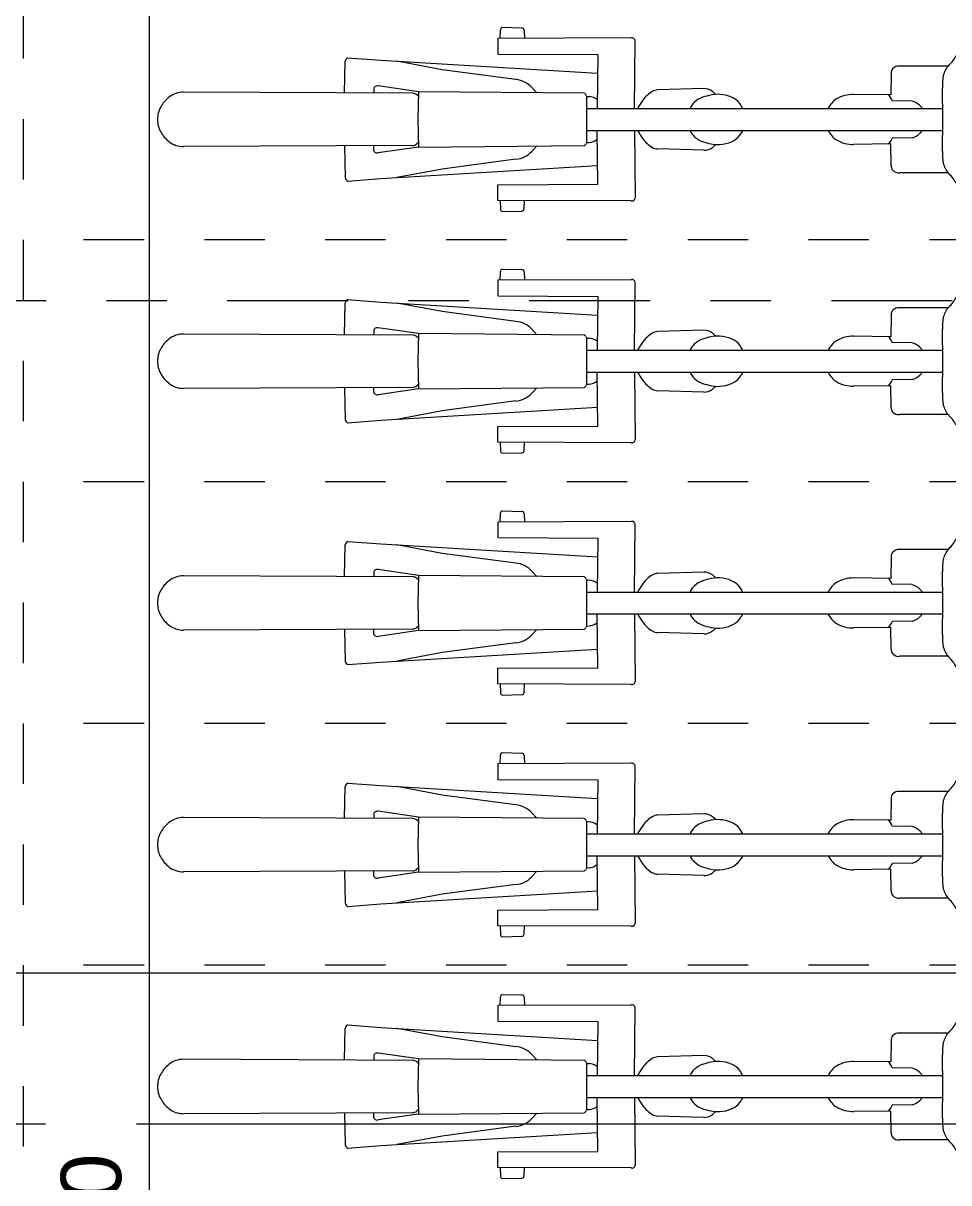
# Model space of a CAD drawing. Header units: metres. Extents: x -86 to 44, y -23 to 39.
# Drawn here: x 23.382 to 24.914, y -6.083 to -4.165 of the extents above; entities that cross this region are included whole.
import ezdxf

# ---------------------------------------------------------------- set-up
doc = ezdxf.new("R2010")
doc.units = ezdxf.units.M
doc.linetypes.add('_Rasterlinie_', pattern=[0.375, 0.2, -0.05, 0.075, -0.05])
doc.linetypes.add('_Verdeckte Linien_', pattern=[0.15, 0.1, -0.05])
for name, color, linetype, lineweight in [('A-____-____-DIMS', 7, 'Continuous', 5), ('A-____-____-DIMS-50', 7, 'Continuous', 5), ('A-DETL-GENF-HDLN', 7, '_Verdeckte Linien_', 9), ('A-DETL-GENF-OTLN', 7, 'Continuous', 9), ('C-PRKG-____-OTLN', 7, 'Continuous', 9), ('S-GRID-____-OTLN', 7, 'Continuous', 5)]:
    doc.layers.add(name, color=color, linetype=linetype, lineweight=lineweight)
doc.styles.add('Arial_1', font='arial.ttf', dxfattribs={"height": 0.1})
doc.dimstyles.new('SUB_Rohbau_fein_2', dxfattribs={"dimscale": 0.3048, "dimtxt": 0.102026, "dimasz": 0.246063, "dimexe": 0.164042, "dimexo": 0.0625, "dimgap": 0.123031, "dimtad": 1, "dimrnd": 0.005, "dimzin": 0, "dimdsep": 46, "dimtxsty": 'Arial_1', "dimblk1": 'OBLIQUE', "dimblk2": 'OBLIQUE', "dimsah": 1, "dimcen": 0.09, "dimazin": 0, "dimtfac": 1, "dimtdec": 4, "dimtix": 1, "dimtmove": 2, "dimatfit": 3, "dimfxl": 0.164042, "dimfxlon": 1, "dimtvp": 1, "dimtfill": 1, "dimtolj": 1, "dimtzin": 0, "dimarcsym": 2})
doc.dimstyles.new('SUB_Rohbau_fein_7', dxfattribs={"dimscale": 0.3048, "dimtxt": 0.102026, "dimasz": 0.246063, "dimexe": 0.164042, "dimexo": 0.0625, "dimgap": 0.123031, "dimtad": 1, "dimrnd": 0.005, "dimzin": 0, "dimdsep": 46, "dimtxsty": 'Arial_1', "dimblk1": 'OBLIQUE', "dimblk2": 'OBLIQUE', "dimsah": 1, "dimcen": 0.09, "dimazin": 0, "dimtfac": 1, "dimtdec": 4, "dimtix": 1, "dimtmove": 0, "dimatfit": 3, "dimfxl": 0.164042, "dimfxlon": 1, "dimtvp": 1, "dimtfill": 1, "dimtolj": 1, "dimtzin": 0, "dimarcsym": 2})

# ---------------------------------------------------------------- blocks, each defined once
blk = doc.blocks.new('Fahrradstellplatz - Fahrradstellplatz-23804636--01_UG_OK_FFB_AF')
at = {"layer": 'A-DETL-GENF-HDLN', "color": 253, "true_color": 0x999999}
for p, q in [((2, 0), (2, -2)), ((2, 0), (2, -2)), ((2.4, 0), (2.4, -2)), ((2.4, 0), (2.4, -2)), ((2.8, 0), (2.8, -2)), ((2.8, 0), (2.8, -2)), ((3.2, 0), (3.2, -2)), ((3.2, 0), (3.2, -2)), ((1.6, -2), (2, -2)), ((2, -2), (2.4, -2)), ((2.4, -2), (2.8, -2)), ((2.8, -2), (3.2, -2)), ((3.2, -2), (3.6, -2))]:
    blk.add_line(p, q, dxfattribs=at)
at = {"layer": 'A-DETL-GENF-OTLN', "color": 253, "true_color": 0x999999}
for p, q in [((1.7124, -0.469), (1.7124, -0.5492)), ((1.8006, -0.4779), (1.7482, -0.4781)), ((1.7825, -1.0675), (1.7825, -0.478)), ((1.853, -0.4781), (1.8006, -0.4779)), ((1.8187, -1.0675), (1.8187, -0.478)), ((1.8888, -0.469), (1.8888, -0.5492)), ((2.1124, -0.469), (2.1124, -0.5492)), ((2.2006, -0.4779), (2.1482, -0.4781)), ((2.1825, -1.0675), (2.1825, -0.478)), ((2.253, -0.4781), (2.2006, -0.4779)), ((2.2187, -1.0675), (2.2187, -0.478)), ((2.2888, -0.469), (2.2888, -0.5492)), ((2.5124, -0.469), (2.5124, -0.5492)), ((2.6006, -0.4779), (2.5482, -0.4781)), ((2.5825, -1.0675), (2.5825, -0.478)), ((2.653, -0.4781), (2.6006, -0.4779)), ((2.6187, -1.0675), (2.6187, -0.478)), ((2.6888, -0.469), (2.6888, -0.5492)), ((2.9124, -0.469), (2.9124, -0.5492)), ((3.0006, -0.4779), (2.9482, -0.4781)), ((2.9825, -1.0675), (2.9825, -0.478)), ((3.053, -0.4781), (3.0006, -0.4779)), ((3.0187, -1.0675), (3.0187, -0.478)), ((3.0888, -0.469), (3.0888, -0.5492)), ((3.3124, -0.469), (3.3124, -0.5492)), ((3.4006, -0.4779), (3.3482, -0.4781)), ((3.3825, -1.0675), (3.3825, -0.478)), ((3.453, -0.4781), (3.4006, -0.4779)), ((3.4187, -1.0675), (3.4187, -0.478)), ((3.4888, -0.469), (3.4888, -0.5492)), ((1.7825, -0.5111), (1.7776, -0.516)), ((1.8187, -0.5111), (1.8236, -0.516)), ((2.1825, -0.5111), (2.1776, -0.516)), ((2.2187, -0.5111), (2.2236, -0.516)), ((2.5825, -0.5111), (2.5776, -0.516)), ((2.6187, -0.5111), (2.6236, -0.516)), ((2.9825, -0.5111), (2.9776, -0.516)), ((3.0187, -0.5111), (3.0236, -0.516)), ((3.3825, -0.5111), (3.3776, -0.516)), ((3.4187, -0.5111), (3.4236, -0.516)), ((1.7703, -0.5287), (1.7697, -0.5614)), ((1.8309, -0.5287), (1.8315, -0.5614)), ((2.1703, -0.5287), (2.1697, -0.5614)), ((2.2309, -0.5287), (2.2315, -0.5614)), ((2.5703, -0.5287), (2.5697, -0.5614)), ((2.6309, -0.5287), (2.6315, -0.5614)), ((2.9703, -0.5287), (2.9697, -0.5614)), ((3.0309, -0.5287), (3.0315, -0.5614)), ((3.3703, -0.5287), (3.3697, -0.5614)), ((3.4309, -0.5287), (3.4315, -0.5614)), ((1.7242, -0.5633), (1.76, -0.564)), ((1.76, -0.564), (1.7592, -0.6253)), ((1.7599, -0.5677), (1.7626, -0.5655)), ((1.8413, -0.5677), (1.8386, -0.5655)), ((1.877, -0.5633), (1.8412, -0.564)), ((1.8412, -0.564), (1.842, -0.6253)), ((2.1242, -0.5633), (2.16, -0.564)), ((2.16, -0.564), (2.1592, -0.6253)), ((2.1599, -0.5677), (2.1626, -0.5655)), ((2.2413, -0.5677), (2.2386, -0.5655)), ((2.277, -0.5633), (2.2412, -0.564)), ((2.2412, -0.564), (2.242, -0.6253)), ((2.5242, -0.5633), (2.56, -0.564)), ((2.56, -0.564), (2.5592, -0.6253)), ((2.5599, -0.5677), (2.5626, -0.5655)), ((2.6413, -0.5677), (2.6386, -0.5655)), ((2.677, -0.5633), (2.6412, -0.564)), ((2.6412, -0.564), (2.642, -0.6253)), ((2.9242, -0.5633), (2.96, -0.564)), ((2.96, -0.564), (2.9592, -0.6253)), ((2.9599, -0.5677), (2.9626, -0.5655)), ((3.0413, -0.5677), (3.0386, -0.5655)), ((3.077, -0.5633), (3.0412, -0.564)), ((3.0412, -0.564), (3.042, -0.6253)), ((3.3242, -0.5633), (3.36, -0.564)), ((3.36, -0.564), (3.3592, -0.6253)), ((3.3599, -0.5677), (3.3626, -0.5655)), ((3.4413, -0.5677), (3.4386, -0.5655)), ((3.477, -0.5633), (3.4412, -0.564)), ((3.4412, -0.564), (3.442, -0.6253)), ((1.7825, -0.809), (1.7779, -0.8114)), ((1.8187, -0.809), (1.8233, -0.8114)), ((2.1825, -0.809), (2.1779, -0.8114)), ((2.2187, -0.809), (2.2233, -0.8114)), ((2.5825, -0.809), (2.5779, -0.8114)), ((2.6187, -0.809), (2.6233, -0.8114)), ((2.9825, -0.809), (2.9779, -0.8114)), ((3.0187, -0.809), (3.0233, -0.8114)), ((3.3825, -0.809), (3.3779, -0.8114)), ((3.4187, -0.809), (3.4233, -0.8114)), ((1.7591, -0.8532), (1.7542, -0.8592)), ((1.8421, -0.8532), (1.847, -0.8592)), ((2.1591, -0.8532), (2.1542, -0.8592)), ((2.2421, -0.8532), (2.247, -0.8592)), ((2.5591, -0.8532), (2.5542, -0.8592)), ((2.6421, -0.8532), (2.647, -0.8592)), ((2.9591, -0.8532), (2.9542, -0.8592)), ((3.0421, -0.8532), (3.047, -0.8592)), ((3.3591, -0.8532), (3.3542, -0.8592)), ((3.4421, -0.8532), (3.447, -0.8592)), ((1.7495, -0.8735), (1.7517, -0.95)), ((1.8517, -0.8735), (1.8495, -0.95)), ((2.1495, -0.8735), (2.1517, -0.95)), ((2.2517, -0.8735), (2.2495, -0.95)), ((2.5495, -0.8735), (2.5517, -0.95)), ((2.6517, -0.8735), (2.6495, -0.95)), ((2.9495, -0.8735), (2.9517, -0.95)), ((3.0517, -0.8735), (3.0495, -0.95)), ((3.3495, -0.8735), (3.3517, -0.95)), ((3.4517, -0.8735), (3.4495, -0.95)), ((1.6658, -0.9937), (1.6667, -1.2142)), ((1.7825, -0.9883), (1.6707, -0.9872)), ((1.8187, -0.9883), (1.9305, -0.9872)), ((1.9354, -0.9937), (1.9345, -1.2142)), ((2.0658, -0.9937), (2.0667, -1.2142)), ((2.1825, -0.9883), (2.0707, -0.9872)), ((2.2187, -0.9883), (2.3305, -0.9872)), ((2.3354, -0.9937), (2.3345, -1.2142)), ((2.4658, -0.9937), (2.4667, -1.2142)), ((2.5825, -0.9883), (2.4707, -0.9872)), ((2.6187, -0.9883), (2.7305, -0.9872)), ((2.7354, -0.9937), (2.7345, -1.2142)), ((2.8658, -0.9937), (2.8667, -1.2142)), ((2.9825, -0.9883), (2.8707, -0.9872)), ((3.0187, -0.9883), (3.1305, -0.9872)), ((3.1354, -0.9937), (3.1345, -1.2142)), ((3.2658, -0.9937), (3.2667, -1.2142)), ((3.3825, -0.9883), (3.2707, -0.9872)), ((3.4187, -0.9883), (3.5305, -0.9872)), ((3.5354, -0.9937), (3.5345, -1.2142)), ((1.6925, -1.2142), (1.6933, -1.049)), ((1.6933, -1.049), (1.7825, -1.0497)), ((1.7028, -1.408), (1.7243, -1.0493)), ((1.9079, -1.049), (1.8187, -1.0497)), ((1.8984, -1.408), (1.8769, -1.0493)), ((1.9087, -1.2142), (1.9079, -1.049)), ((2.0925, -1.2142), (2.0933, -1.049)), ((2.0933, -1.049), (2.1825, -1.0497)), ((2.1028, -1.408), (2.1243, -1.0493)), ((2.3079, -1.049), (2.2187, -1.0497)), ((2.2984, -1.408), (2.2769, -1.0493)), ((2.3087, -1.2142), (2.3079, -1.049)), ((2.4925, -1.2142), (2.4933, -1.049)), ((2.4933, -1.049), (2.5825, -1.0497)), ((2.5028, -1.408), (2.5243, -1.0493)), ((2.7079, -1.049), (2.6187, -1.0497)), ((2.6984, -1.408), (2.6769, -1.0493)), ((2.7087, -1.2142), (2.7079, -1.049)), ((2.8925, -1.2142), (2.8933, -1.049)), ((2.8933, -1.049), (2.9825, -1.0497)), ((2.9028, -1.408), (2.9243, -1.0493)), ((3.1079, -1.049), (3.0187, -1.0497)), ((3.0984, -1.408), (3.0769, -1.0493)), ((3.1087, -1.2142), (3.1079, -1.049)), ((3.2925, -1.2142), (3.2933, -1.049)), ((3.2933, -1.049), (3.3825, -1.0497)), ((3.3028, -1.408), (3.3243, -1.0493)), ((3.5079, -1.049), (3.4187, -1.0497)), ((3.4984, -1.408), (3.4769, -1.0493)), ((3.5087, -1.2142), (3.5079, -1.049)), ((1.7573, -1.0716), (1.755, -1.3458)), ((1.7604, -1.0681), (1.7621, -1.0675)), ((1.7621, -1.0675), (1.8006, -1.0674)), ((1.7624, -1.0675), (1.7627, -1.0634)), ((1.8006, -1.0674), (1.8391, -1.0675)), ((1.8387, -1.0675), (1.8385, -1.0634)), ((1.8391, -1.0675), (1.8408, -1.0681)), ((1.8462, -1.3458), (1.8439, -1.0716)), ((2.1573, -1.0716), (2.155, -1.3458)), ((2.1604, -1.0681), (2.1621, -1.0675)), ((2.1621, -1.0675), (2.2006, -1.0674)), ((2.1624, -1.0675), (2.1627, -1.0634)), ((2.2006, -1.0674), (2.2391, -1.0675)), ((2.2387, -1.0675), (2.2385, -1.0634)), ((2.2391, -1.0675), (2.2408, -1.0681)), ((2.2462, -1.3458), (2.2439, -1.0716)), ((2.5573, -1.0716), (2.555, -1.3458)), ((2.5604, -1.0681), (2.5621, -1.0675)), ((2.5621, -1.0675), (2.6006, -1.0674)), ((2.5624, -1.0675), (2.5627, -1.0634)), ((2.6006, -1.0674), (2.6391, -1.0675)), ((2.6387, -1.0675), (2.6385, -1.0634)), ((2.6391, -1.0675), (2.6408, -1.0681)), ((2.6462, -1.3458), (2.6439, -1.0716)), ((2.9573, -1.0716), (2.955, -1.3458)), ((2.9604, -1.0681), (2.9621, -1.0675)), ((2.9621, -1.0675), (3.0006, -1.0674)), ((2.9624, -1.0675), (2.9627, -1.0634)), ((3.0006, -1.0674), (3.0391, -1.0675)), ((3.0387, -1.0675), (3.0385, -1.0634)), ((3.0391, -1.0675), (3.0408, -1.0681)), ((3.0462, -1.3458), (3.0439, -1.0716)), ((3.3573, -1.0716), (3.355, -1.3458)), ((3.3604, -1.0681), (3.3621, -1.0675)), ((3.3621, -1.0675), (3.4006, -1.0674)), ((3.3624, -1.0675), (3.3627, -1.0634)), ((3.4006, -1.0674), (3.4391, -1.0675)), ((3.4387, -1.0675), (3.4385, -1.0634)), ((3.4391, -1.0675), (3.4408, -1.0681)), ((3.4462, -1.3458), (3.4439, -1.0716)), ((1.7567, -1.1498), (1.7478, -1.1579)), ((1.8445, -1.1498), (1.8534, -1.1579)), ((2.1567, -1.1498), (2.1478, -1.1579)), ((2.2445, -1.1498), (2.2534, -1.1579)), ((2.5567, -1.1498), (2.5478, -1.1579)), ((2.6445, -1.1498), (2.6534, -1.1579)), ((2.9567, -1.1498), (2.9478, -1.1579)), ((3.0445, -1.1498), (3.0534, -1.1579)), ((3.3567, -1.1498), (3.3478, -1.1579)), ((3.4445, -1.1498), (3.4534, -1.1579)), ((1.6529, -1.1705), (1.6665, -1.1702)), ((1.9483, -1.1705), (1.9347, -1.1702)), ((2.0529, -1.1705), (2.0665, -1.1702)), ((2.3483, -1.1705), (2.3347, -1.1702)), ((2.4529, -1.1705), (2.4665, -1.1702)), ((2.7483, -1.1705), (2.7347, -1.1702)), ((2.8529, -1.1705), (2.8665, -1.1702)), ((3.1483, -1.1705), (3.1347, -1.1702)), ((3.2529, -1.1705), (3.2665, -1.1702)), ((3.5483, -1.1705), (3.5347, -1.1702)), ((1.6482, -1.2074), (1.6491, -1.1747)), ((1.7347, -1.1845), (1.7186, -1.3065)), ((1.8664, -1.1845), (1.8826, -1.3065)), ((1.953, -1.2074), (1.9521, -1.1747)), ((2.0482, -1.2074), (2.0491, -1.1747)), ((2.1347, -1.1845), (2.1186, -1.3065)), ((2.2664, -1.1845), (2.2826, -1.3065)), ((2.353, -1.2074), (2.3521, -1.1747)), ((2.4482, -1.2074), (2.4491, -1.1747)), ((2.5347, -1.1845), (2.5186, -1.3065)), ((2.6664, -1.1845), (2.6826, -1.3065)), ((2.753, -1.2074), (2.7521, -1.1747)), ((2.8482, -1.2074), (2.8491, -1.1747)), ((2.9347, -1.1845), (2.9186, -1.3065)), ((3.0664, -1.1845), (3.0826, -1.3065)), ((3.153, -1.2074), (3.1521, -1.1747)), ((3.2482, -1.2074), (3.2491, -1.1747)), ((3.3347, -1.1845), (3.3186, -1.3065)), ((3.4664, -1.1845), (3.4826, -1.3065)), ((3.553, -1.2074), (3.5521, -1.1747)), ((1.6666, -1.2102), (1.6523, -1.21)), ((1.6667, -1.2142), (1.6925, -1.2142)), ((1.9345, -1.2142), (1.9087, -1.2142)), ((1.9345, -1.2102), (1.9489, -1.21)), ((2.0666, -1.2102), (2.0523, -1.21)), ((2.0667, -1.2142), (2.0925, -1.2142)), ((2.3345, -1.2142), (2.3087, -1.2142)), ((2.3345, -1.2102), (2.3489, -1.21)), ((2.4666, -1.2102), (2.4523, -1.21)), ((2.4667, -1.2142), (2.4925, -1.2142)), ((2.7345, -1.2142), (2.7087, -1.2142)), ((2.7345, -1.2102), (2.7489, -1.21)), ((2.8666, -1.2102), (2.8523, -1.21)), ((2.8667, -1.2142), (2.8925, -1.2142)), ((3.1345, -1.2142), (3.1087, -1.2142)), ((3.1345, -1.2102), (3.1489, -1.21)), ((3.2666, -1.2102), (3.2523, -1.21)), ((3.2667, -1.2142), (3.2925, -1.2142)), ((3.5345, -1.2142), (3.5087, -1.2142)), ((3.5345, -1.2102), (3.5489, -1.21)), ((1.7186, -1.3065), (1.7044, -1.3816)), ((1.8826, -1.3065), (1.8968, -1.3816)), ((2.1186, -1.3065), (2.1044, -1.3816)), ((2.2826, -1.3065), (2.2968, -1.3816)), ((2.5186, -1.3065), (2.5044, -1.3816)), ((2.6826, -1.3065), (2.6968, -1.3816)), ((2.9186, -1.3065), (2.9044, -1.3816)), ((3.0826, -1.3065), (3.0968, -1.3816)), ((3.3186, -1.3065), (3.3044, -1.3816)), ((3.4826, -1.3065), (3.4968, -1.3816)), ((1.755, -1.3458), (1.7452, -1.4123)), ((1.755, -1.3458), (1.8006, -1.3465)), ((1.7573, -1.3551), (1.7556, -1.7345)), ((1.7623, -1.3459), (1.76, -1.3486)), ((1.8006, -1.3465), (1.8462, -1.3458)), ((1.8389, -1.3459), (1.8411, -1.3486)), ((1.8439, -1.3551), (1.8456, -1.7345)), ((1.8462, -1.3458), (1.856, -1.4123)), ((2.155, -1.3458), (2.1452, -1.4123)), ((2.155, -1.3458), (2.2006, -1.3465)), ((2.1573, -1.3551), (2.1556, -1.7345)), ((2.1623, -1.3459), (2.16, -1.3486)), ((2.2006, -1.3465), (2.2462, -1.3458)), ((2.2389, -1.3459), (2.2411, -1.3486)), ((2.2439, -1.3551), (2.2456, -1.7345)), ((2.2462, -1.3458), (2.256, -1.4123)), ((2.555, -1.3458), (2.5452, -1.4123)), ((2.555, -1.3458), (2.6006, -1.3465)), ((2.5573, -1.3551), (2.5556, -1.7345)), ((2.5623, -1.3459), (2.56, -1.3486)), ((2.6006, -1.3465), (2.6462, -1.3458)), ((2.6389, -1.3459), (2.6411, -1.3486)), ((2.6439, -1.3551), (2.6456, -1.7345)), ((2.6462, -1.3458), (2.656, -1.4123)), ((2.955, -1.3458), (2.9452, -1.4123)), ((2.955, -1.3458), (3.0006, -1.3465)), ((2.9573, -1.3551), (2.9556, -1.7345)), ((2.9623, -1.3459), (2.96, -1.3486)), ((3.0006, -1.3465), (3.0462, -1.3458)), ((3.0389, -1.3459), (3.0411, -1.3486)), ((3.0439, -1.3551), (3.0456, -1.7345)), ((3.0462, -1.3458), (3.056, -1.4123)), ((3.355, -1.3458), (3.3452, -1.4123)), ((3.355, -1.3458), (3.4006, -1.3465)), ((3.3573, -1.3551), (3.3556, -1.7345)), ((3.3623, -1.3459), (3.36, -1.3486)), ((3.4006, -1.3465), (3.4462, -1.3458)), ((3.4389, -1.3459), (3.4411, -1.3486)), ((3.4439, -1.3551), (3.4456, -1.7345)), ((3.4462, -1.3458), (3.456, -1.4123)), ((1.6987, -1.4626), (1.7028, -1.408)), ((1.7486, -1.4194), (1.757, -1.4194)), ((1.8526, -1.4194), (1.8442, -1.4194)), ((1.9025, -1.4626), (1.8984, -1.408)), ((2.0987, -1.4626), (2.1028, -1.408)), ((2.1486, -1.4194), (2.157, -1.4194)), ((2.2526, -1.4194), (2.2442, -1.4194)), ((2.3025, -1.4626), (2.2984, -1.408)), ((2.4987, -1.4626), (2.5028, -1.408)), ((2.5486, -1.4194), (2.557, -1.4194)), ((2.6526, -1.4194), (2.6442, -1.4194)), ((2.7025, -1.4626), (2.6984, -1.408)), ((2.8987, -1.4626), (2.9028, -1.408)), ((2.9486, -1.4194), (2.957, -1.4194)), ((3.0526, -1.4194), (3.0442, -1.4194)), ((3.1025, -1.4626), (3.0984, -1.408)), ((3.2987, -1.4626), (3.3028, -1.408)), ((3.3486, -1.4194), (3.357, -1.4194)), ((3.4526, -1.4194), (3.4442, -1.4194)), ((3.5025, -1.4626), (3.4984, -1.408)), ((1.7568, -1.4679), (1.7043, -1.4669)), ((1.8444, -1.4679), (1.8969, -1.4669)), ((2.1568, -1.4679), (2.1043, -1.4669)), ((2.2444, -1.4679), (2.2969, -1.4669)), ((2.5568, -1.4679), (2.5043, -1.4669)), ((2.6444, -1.4679), (2.6969, -1.4669)), ((2.9568, -1.4679), (2.9043, -1.4669)), ((3.0444, -1.4679), (3.0969, -1.4669)), ((3.3568, -1.4679), (3.3043, -1.4669)), ((3.4444, -1.4679), (3.4969, -1.4669))]:
    blk.add_line(p, q, dxfattribs=at)
for centre, radius, start, end in [((1.6519, -0.5273), 0.0839, 45.1941, 59.8665), ((1.9493, -0.5273), 0.0839, 120.1335, 134.8059), ((2.0519, -0.5273), 0.0839, 45.1941, 59.8665), ((2.3493, -0.5273), 0.0839, 120.1335, 134.8059), ((2.4519, -0.5273), 0.0839, 45.1941, 59.8665), ((2.7493, -0.5273), 0.0839, 120.1335, 134.8059), ((2.8519, -0.5273), 0.0839, 45.1941, 59.8665), ((3.1493, -0.5273), 0.0839, 120.1335, 134.8059), ((3.2519, -0.5273), 0.0839, 45.1941, 59.8665), ((3.5493, -0.5273), 0.0839, 120.1335, 134.8059), ((1.7355, -0.4431), 0.0347, 225.1941, 257.0778), ((1.7414, -0.4178), 0.0607, 257.0778, 276.4792), ((1.8598, -0.4178), 0.0607, 263.5208, 282.9222), ((1.8656, -0.4431), 0.0347, 282.9222, 314.8059), ((2.1355, -0.4431), 0.0347, 225.1941, 257.0778), ((2.1414, -0.4178), 0.0607, 257.0778, 276.4792), ((2.2598, -0.4178), 0.0607, 263.5208, 282.9222), ((2.2656, -0.4431), 0.0347, 282.9222, 314.8059), ((2.5355, -0.4431), 0.0347, 225.1941, 257.0778), ((2.5414, -0.4178), 0.0607, 257.0778, 276.4792), ((2.6598, -0.4178), 0.0607, 263.5208, 282.9222), ((2.6656, -0.4431), 0.0347, 282.9222, 314.8059), ((2.9355, -0.4431), 0.0347, 225.1941, 257.0778), ((2.9414, -0.4178), 0.0607, 257.0778, 276.4792), ((3.0598, -0.4178), 0.0607, 263.5208, 282.9222), ((3.0656, -0.4431), 0.0347, 282.9222, 314.8059), ((3.3355, -0.4431), 0.0347, 225.1941, 257.0778), ((3.3414, -0.4178), 0.0607, 257.0778, 276.4792), ((3.4598, -0.4178), 0.0607, 263.5208, 282.9222), ((3.4656, -0.4431), 0.0347, 282.9222, 314.8059), ((1.7968, -0.5354), 0.0273, 134.6459, 165.8184), ((1.8044, -0.5354), 0.0273, 14.1816, 45.3541), ((2.1968, -0.5354), 0.0273, 134.6459, 165.8184), ((2.2044, -0.5354), 0.0273, 14.1816, 45.3541), ((2.5968, -0.5354), 0.0273, 134.6459, 165.8184), ((2.6044, -0.5354), 0.0273, 14.1816, 45.3541), ((2.9968, -0.5354), 0.0273, 134.6459, 165.8184), ((3.0044, -0.5354), 0.0273, 14.1816, 45.3541), ((3.3968, -0.5354), 0.0273, 134.6459, 165.8184), ((3.4044, -0.5354), 0.0273, 14.1816, 45.3541), ((1.7247, -0.551), 0.0125, 171.6962, 231.7808), ((1.8765, -0.551), 0.0125, 308.2192, 8.3038), ((2.1247, -0.551), 0.0125, 171.6962, 231.7808), ((2.2765, -0.551), 0.0125, 308.2192, 8.3038), ((2.5247, -0.551), 0.0125, 171.6962, 231.7808), ((2.6765, -0.551), 0.0125, 308.2192, 8.3038), ((2.9247, -0.551), 0.0125, 171.6962, 231.7808), ((3.0765, -0.551), 0.0125, 308.2192, 8.3038), ((3.3247, -0.551), 0.0125, 171.6962, 231.7808), ((3.4765, -0.551), 0.0125, 308.2192, 8.3038), ((1.7241, -0.5518), 0.0115, 231.7808, 270.2009), ((1.777, -0.5825), 0.0223, 108.948, 130.1425), ((1.8242, -0.5825), 0.0223, 49.8575, 71.052), ((1.8771, -0.5518), 0.0115, 269.7991, 308.2192), ((2.1241, -0.5518), 0.0115, 231.7808, 270.2009), ((2.177, -0.5825), 0.0223, 108.948, 130.1425), ((2.2242, -0.5825), 0.0223, 49.8575, 71.052), ((2.2771, -0.5518), 0.0115, 269.7991, 308.2192), ((2.5241, -0.5518), 0.0115, 231.7808, 270.2009), ((2.577, -0.5825), 0.0223, 108.948, 130.1425), ((2.6242, -0.5825), 0.0223, 49.8575, 71.052), ((2.6771, -0.5518), 0.0115, 269.7991, 308.2192), ((2.9241, -0.5518), 0.0115, 231.7808, 270.2009), ((2.977, -0.5825), 0.0223, 108.948, 130.1425), ((3.0242, -0.5825), 0.0223, 49.8575, 71.052), ((3.0771, -0.5518), 0.0115, 269.7991, 308.2192), ((3.3241, -0.5518), 0.0115, 231.7808, 270.2009), ((3.377, -0.5825), 0.0223, 108.948, 130.1425), ((3.4242, -0.5825), 0.0223, 49.8575, 71.052), ((3.4771, -0.5518), 0.0115, 269.7991, 308.2192), ((1.8138, -0.626), 0.0546, 179.3091, 210.5226), ((1.7874, -0.626), 0.0546, 329.4774, 0.6909), ((2.2138, -0.626), 0.0546, 179.3091, 210.5226), ((2.1874, -0.626), 0.0546, 329.4774, 0.6909), ((2.6138, -0.626), 0.0546, 179.3091, 210.5226), ((2.5874, -0.626), 0.0546, 329.4774, 0.6909), ((3.0138, -0.626), 0.0546, 179.3091, 210.5226), ((2.9874, -0.626), 0.0546, 329.4774, 0.6909), ((3.4138, -0.626), 0.0546, 179.3091, 210.5226), ((3.3874, -0.626), 0.0546, 329.4774, 0.6909), ((1.7952, -0.6369), 0.033, 210.5226, 246.9607), ((1.806, -0.6369), 0.033, 293.0393, 329.4774), ((2.1952, -0.6369), 0.033, 210.5226, 246.9607), ((2.206, -0.6369), 0.033, 293.0393, 329.4774), ((2.5952, -0.6369), 0.033, 210.5226, 246.9607), ((2.606, -0.6369), 0.033, 293.0393, 329.4774), ((2.9952, -0.6369), 0.033, 210.5226, 246.9607), ((3.006, -0.6369), 0.033, 293.0393, 329.4774), ((3.3952, -0.6369), 0.033, 210.5226, 246.9607), ((3.406, -0.6369), 0.033, 293.0393, 329.4774), ((1.8151, -0.8501), 0.0561, 151.2706, 191.4914), ((1.7914, -0.8372), 0.0291, 117.6438, 151.2706), ((1.8097, -0.8372), 0.0291, 28.7294, 62.3562), ((1.7861, -0.8501), 0.0561, 348.5086, 28.7294), ((2.2151, -0.8501), 0.0561, 151.2706, 191.4914), ((2.1914, -0.8372), 0.0291, 117.6438, 151.2706), ((2.2097, -0.8372), 0.0291, 28.7294, 62.3562), ((2.1861, -0.8501), 0.0561, 348.5086, 28.7294), ((2.6151, -0.8501), 0.0561, 151.2706, 191.4914), ((2.5914, -0.8372), 0.0291, 117.6438, 151.2706), ((2.6097, -0.8372), 0.0291, 28.7294, 62.3562), ((2.5861, -0.8501), 0.0561, 348.5086, 28.7294), ((3.0151, -0.8501), 0.0561, 151.2706, 191.4914), ((2.9914, -0.8372), 0.0291, 117.6438, 151.2706), ((3.0097, -0.8372), 0.0291, 28.7294, 62.3562), ((2.9861, -0.8501), 0.0561, 348.5086, 28.7294), ((3.4151, -0.8501), 0.0561, 151.2706, 191.4914), ((3.3914, -0.8372), 0.0291, 117.6438, 151.2706), ((3.4097, -0.8372), 0.0291, 28.7294, 62.3562), ((3.3861, -0.8501), 0.0561, 348.5086, 28.7294), ((1.7712, -0.8728), 0.0217, 141.3143, 181.7839), ((1.871, -0.8388), 0.1131, 191.4914, 198.8121), ((1.7302, -0.8388), 0.1131, 341.1879, 348.5086), ((1.83, -0.8728), 0.0217, 358.2161, 38.6857), ((2.1712, -0.8728), 0.0217, 141.3143, 181.7839), ((2.271, -0.8388), 0.1131, 191.4914, 198.8121), ((2.1302, -0.8388), 0.1131, 341.1879, 348.5086), ((2.23, -0.8728), 0.0217, 358.2161, 38.6857), ((2.5712, -0.8728), 0.0217, 141.3143, 181.7839), ((2.671, -0.8388), 0.1131, 191.4914, 198.8121), ((2.5302, -0.8388), 0.1131, 341.1879, 348.5086), ((2.63, -0.8728), 0.0217, 358.2161, 38.6857), ((2.9712, -0.8728), 0.0217, 141.3143, 181.7839), ((3.071, -0.8388), 0.1131, 191.4914, 198.8121), ((2.9302, -0.8388), 0.1131, 341.1879, 348.5086), ((3.03, -0.8728), 0.0217, 358.2161, 38.6857), ((3.3712, -0.8728), 0.0217, 141.3143, 181.7839), ((3.471, -0.8388), 0.1131, 191.4914, 198.8121), ((3.3302, -0.8388), 0.1131, 341.1879, 348.5086), ((3.43, -0.8728), 0.0217, 358.2161, 38.6857), ((1.7986, -0.8634), 0.0367, 198.8121, 223.6761), ((1.8026, -0.8634), 0.0367, 316.3239, 341.1879), ((2.1986, -0.8634), 0.0367, 198.8121, 223.6761), ((2.2026, -0.8634), 0.0367, 316.3239, 341.1879), ((2.5986, -0.8634), 0.0367, 198.8121, 223.6761), ((2.6026, -0.8634), 0.0367, 316.3239, 341.1879), ((2.9986, -0.8634), 0.0367, 198.8121, 223.6761), ((3.0026, -0.8634), 0.0367, 316.3239, 341.1879), ((3.3986, -0.8634), 0.0367, 198.8121, 223.6761), ((3.4026, -0.8634), 0.0367, 316.3239, 341.1879), ((1.7961, -0.8658), 0.0333, 223.6761, 245.8489), ((1.8051, -0.8658), 0.0333, 294.1511, 316.3239), ((2.1961, -0.8658), 0.0333, 223.6761, 245.8489), ((2.2051, -0.8658), 0.0333, 294.1511, 316.3239), ((2.5961, -0.8658), 0.0333, 223.6761, 245.8489), ((2.6051, -0.8658), 0.0333, 294.1511, 316.3239), ((2.9961, -0.8658), 0.0333, 223.6761, 245.8489), ((3.0051, -0.8658), 0.0333, 294.1511, 316.3239), ((3.3961, -0.8658), 0.0333, 223.6761, 245.8489), ((3.4051, -0.8658), 0.0333, 294.1511, 316.3239), ((1.7693, -0.9495), 0.0176, 181.6619, 212.4932), ((1.8028, -0.9281), 0.0574, 212.4932, 233.4981), ((1.7984, -0.9281), 0.0574, 306.5019, 327.5068), ((1.8319, -0.9495), 0.0176, 327.5068, 358.3381), ((2.1693, -0.9495), 0.0176, 181.6619, 212.4932), ((2.2028, -0.9281), 0.0574, 212.4932, 233.4981), ((2.1984, -0.9281), 0.0574, 306.5019, 327.5068), ((2.2319, -0.9495), 0.0176, 327.5068, 358.3381), ((2.5693, -0.9495), 0.0176, 181.6619, 212.4932), ((2.6028, -0.9281), 0.0574, 212.4932, 233.4981), ((2.5984, -0.9281), 0.0574, 306.5019, 327.5068), ((2.6319, -0.9495), 0.0176, 327.5068, 358.3381), ((2.9693, -0.9495), 0.0176, 181.6619, 212.4932), ((3.0028, -0.9281), 0.0574, 212.4932, 233.4981), ((2.9984, -0.9281), 0.0574, 306.5019, 327.5068), ((3.0319, -0.9495), 0.0176, 327.5068, 358.3381), ((3.3693, -0.9495), 0.0176, 181.6619, 212.4932), ((3.4028, -0.9281), 0.0574, 212.4932, 233.4981), ((3.3984, -0.9281), 0.0574, 306.5019, 327.5068), ((3.4319, -0.9495), 0.0176, 327.5068, 358.3381), ((1.8288, -0.893), 0.1011, 233.4981, 242.7387), ((1.7724, -0.893), 0.1011, 297.2613, 306.5019), ((2.2288, -0.893), 0.1011, 233.4981, 242.7387), ((2.1724, -0.893), 0.1011, 297.2613, 306.5019), ((2.6288, -0.893), 0.1011, 233.4981, 242.7387), ((2.5724, -0.893), 0.1011, 297.2613, 306.5019), ((3.0288, -0.893), 0.1011, 233.4981, 242.7387), ((2.9724, -0.893), 0.1011, 297.2613, 306.5019), ((3.4288, -0.893), 0.1011, 233.4981, 242.7387), ((3.3724, -0.893), 0.1011, 297.2613, 306.5019), ((1.6706, -0.9923), 0.00508, 89.4468, 195.7821), ((1.9305, -0.9923), 0.00508, 344.2179, 90.5532), ((2.0706, -0.9923), 0.00508, 89.4468, 195.7821), ((2.3305, -0.9923), 0.00508, 344.2179, 90.5532), ((2.4706, -0.9923), 0.00508, 89.4468, 195.7821), ((2.7305, -0.9923), 0.00508, 344.2179, 90.5532), ((2.8706, -0.9923), 0.00508, 89.4468, 195.7821), ((3.1305, -0.9923), 0.00508, 344.2179, 90.5532), ((3.2706, -0.9923), 0.00508, 89.4468, 195.7821), ((3.5305, -0.9923), 0.00508, 344.2179, 90.5532), ((1.7854, -1.0646), 0.0228, 138.7676, 176.9501), ((1.8158, -1.0646), 0.0228, 3.0499, 41.2324), ((2.1854, -1.0646), 0.0228, 138.7676, 176.9501), ((2.2158, -1.0646), 0.0228, 3.0499, 41.2324), ((2.5854, -1.0646), 0.0228, 138.7676, 176.9501), ((2.6158, -1.0646), 0.0228, 3.0499, 41.2324), ((2.9854, -1.0646), 0.0228, 138.7676, 176.9501), ((3.0158, -1.0646), 0.0228, 3.0499, 41.2324), ((3.3854, -1.0646), 0.0228, 138.7676, 176.9501), ((3.4158, -1.0646), 0.0228, 3.0499, 41.2324), ((1.762, -1.0727), 0.00483, 109.8743, 166.7404), ((1.8392, -1.0727), 0.00483, 13.2596, 70.1257), ((2.162, -1.0727), 0.00483, 109.8743, 166.7404), ((2.2392, -1.0727), 0.00483, 13.2596, 70.1257), ((2.562, -1.0727), 0.00483, 109.8743, 166.7404), ((2.6392, -1.0727), 0.00483, 13.2596, 70.1257), ((2.962, -1.0727), 0.00483, 109.8743, 166.7404), ((3.0392, -1.0727), 0.00483, 13.2596, 70.1257), ((3.362, -1.0727), 0.00483, 109.8743, 166.7404), ((3.4392, -1.0727), 0.00483, 13.2596, 70.1257), ((1.7758, -1.1882), 0.0413, 132.7557, 174.7793), ((1.8254, -1.1882), 0.0413, 5.2207, 47.2443), ((2.1758, -1.1882), 0.0413, 132.7557, 174.7793), ((2.2254, -1.1882), 0.0413, 5.2207, 47.2443), ((2.5758, -1.1882), 0.0413, 132.7557, 174.7793), ((2.6254, -1.1882), 0.0413, 5.2207, 47.2443), ((2.9758, -1.1882), 0.0413, 132.7557, 174.7793), ((3.0254, -1.1882), 0.0413, 5.2207, 47.2443), ((3.3758, -1.1882), 0.0413, 132.7557, 174.7793), ((3.4254, -1.1882), 0.0413, 5.2207, 47.2443), ((1.6535, -1.1749), 0.00438, 98.4939, 178.3256), ((1.9477, -1.1749), 0.00438, 1.6744, 81.5061), ((2.0535, -1.1749), 0.00438, 98.4939, 178.3256), ((2.3477, -1.1749), 0.00438, 1.6744, 81.5061), ((2.4535, -1.1749), 0.00438, 98.4939, 178.3256), ((2.7477, -1.1749), 0.00438, 1.6744, 81.5061), ((2.8535, -1.1749), 0.00438, 98.4939, 178.3256), ((3.1477, -1.1749), 0.00438, 1.6744, 81.5061), ((3.2535, -1.1749), 0.00438, 98.4939, 178.3256), ((3.5477, -1.1749), 0.00438, 1.6744, 81.5061), ((1.6524, -1.2054), 0.00464, 205.5141, 269.5308), ((1.9488, -1.2054), 0.00464, 270.4692, 334.4859), ((2.0524, -1.2054), 0.00464, 205.5141, 269.5308), ((2.3488, -1.2054), 0.00464, 270.4692, 334.4859), ((2.4524, -1.2054), 0.00464, 205.5141, 269.5308), ((2.7488, -1.2054), 0.00464, 270.4692, 334.4859), ((2.8524, -1.2054), 0.00464, 205.5141, 269.5308), ((3.1488, -1.2054), 0.00464, 270.4692, 334.4859), ((3.2524, -1.2054), 0.00464, 205.5141, 269.5308), ((3.5488, -1.2054), 0.00464, 270.4692, 334.4859), ((1.7689, -1.3562), 0.0117, 139.6093, 174.8866), ((1.8323, -1.3562), 0.0117, 5.1134, 40.3907), ((2.1689, -1.3562), 0.0117, 139.6093, 174.8866), ((2.2323, -1.3562), 0.0117, 5.1134, 40.3907), ((2.5689, -1.3562), 0.0117, 139.6093, 174.8866), ((2.6323, -1.3562), 0.0117, 5.1134, 40.3907), ((2.9689, -1.3562), 0.0117, 139.6093, 174.8866), ((3.0323, -1.3562), 0.0117, 5.1134, 40.3907), ((3.3689, -1.3562), 0.0117, 139.6093, 174.8866), ((3.4323, -1.3562), 0.0117, 5.1134, 40.3907), ((1.7532, -1.4134), 0.00806, 171.6319, 220.4805), ((1.7486, -1.4174), 0.00199, 220.4805, 270.7837), ((1.8526, -1.4174), 0.00199, 269.2163, 319.5195), ((1.848, -1.4134), 0.00806, 319.5195, 8.3681), ((2.1532, -1.4134), 0.00806, 171.6319, 220.4805), ((2.1486, -1.4174), 0.00199, 220.4805, 270.7837), ((2.2526, -1.4174), 0.00199, 269.2163, 319.5195), ((2.248, -1.4134), 0.00806, 319.5195, 8.3681), ((2.5532, -1.4134), 0.00806, 171.6319, 220.4805), ((2.5486, -1.4174), 0.00199, 220.4805, 270.7837), ((2.6526, -1.4174), 0.00199, 269.2163, 319.5195), ((2.648, -1.4134), 0.00806, 319.5195, 8.3681), ((2.9532, -1.4134), 0.00806, 171.6319, 220.4805), ((2.9486, -1.4174), 0.00199, 220.4805, 270.7837), ((3.0526, -1.4174), 0.00199, 269.2163, 319.5195), ((3.048, -1.4134), 0.00806, 319.5195, 8.3681), ((3.3532, -1.4134), 0.00806, 171.6319, 220.4805), ((3.3486, -1.4174), 0.00199, 220.4805, 270.7837), ((3.4526, -1.4174), 0.00199, 269.2163, 319.5195), ((3.448, -1.4134), 0.00806, 319.5195, 8.3681), ((1.7045, -1.4608), 0.00606, 196.7999, 268.9063), ((1.8967, -1.4608), 0.00606, 271.0937, 343.2001), ((2.1045, -1.4608), 0.00606, 196.7999, 268.9063), ((2.2967, -1.4608), 0.00606, 271.0937, 343.2001), ((2.5045, -1.4608), 0.00606, 196.7999, 268.9063), ((2.6967, -1.4608), 0.00606, 271.0937, 343.2001), ((2.9045, -1.4608), 0.00606, 196.7999, 268.9063), ((3.0967, -1.4608), 0.00606, 271.0937, 343.2001), ((3.3045, -1.4608), 0.00606, 196.7999, 268.9063), ((3.4967, -1.4608), 0.00606, 271.0937, 343.2001), ((1.7944, -1.7346), 0.0388, 179.7429, 218.4031), ((1.8068, -1.7346), 0.0388, 321.5969, 0.2571), ((2.1944, -1.7346), 0.0388, 179.7429, 218.4031), ((2.2068, -1.7346), 0.0388, 321.5969, 0.2571), ((2.5944, -1.7346), 0.0388, 179.7429, 218.4031), ((2.6068, -1.7346), 0.0388, 321.5969, 0.2571), ((2.9944, -1.7346), 0.0388, 179.7429, 218.4031), ((3.0068, -1.7346), 0.0388, 321.5969, 0.2571), ((3.3944, -1.7346), 0.0388, 179.7429, 218.4031), ((3.4068, -1.7346), 0.0388, 321.5969, 0.2571), ((1.8058, -1.7256), 0.0534, 218.4031, 241.1766), ((1.7954, -1.7256), 0.0534, 298.8234, 321.5969), ((2.2058, -1.7256), 0.0534, 218.4031, 241.1766), ((2.1954, -1.7256), 0.0534, 298.8234, 321.5969), ((2.6058, -1.7256), 0.0534, 218.4031, 241.1766), ((2.5954, -1.7256), 0.0534, 298.8234, 321.5969), ((3.0058, -1.7256), 0.0534, 218.4031, 241.1766), ((2.9954, -1.7256), 0.0534, 298.8234, 321.5969), ((3.4058, -1.7256), 0.0534, 218.4031, 241.1766), ((3.3954, -1.7256), 0.0534, 298.8234, 321.5969), ((1.8007, -1.7348), 0.0429, 241.1766, 269.7973), ((1.8004, -1.7348), 0.0429, 270.2027, 298.8234), ((2.2007, -1.7348), 0.0429, 241.1766, 269.7973), ((2.2004, -1.7348), 0.0429, 270.2027, 298.8234), ((2.6007, -1.7348), 0.0429, 241.1766, 269.7973), ((2.6004, -1.7348), 0.0429, 270.2027, 298.8234), ((3.0007, -1.7348), 0.0429, 241.1766, 269.7973), ((3.0004, -1.7348), 0.0429, 270.2027, 298.8234), ((3.4007, -1.7348), 0.0429, 241.1766, 269.7973), ((3.4004, -1.7348), 0.0429, 270.2027, 298.8234)]:
    blk.add_arc(centre, radius, start, end, dxfattribs=at)
blk = doc.blocks.new('DIMBLOCK1053--01_UG_OK_FFB_AF')
at = {"layer": 'A-____-____-DIMS-50'}
for p, q in [((18.752, -5.7358), (18.752, -5.6858)), ((25.382, -5.7358), (25.382, -5.6858)), ((18.752, -5.7358), (18.7895, -5.6983)), ((25.382, -5.7358), (25.4195, -5.6983)), ((18.752, -5.7358), (18.7145, -5.7733)), ((18.752, -5.7358), (25.382, -5.7358)), ((18.752, -5.7358), (18.752, -5.7858)), ((25.382, -5.7358), (25.3445, -5.7733)), ((25.382, -5.7358), (25.382, -5.7858))]:
    blk.add_line(p, q, dxfattribs=at)
at = {"layer": 'A-____-____-DIMS-50', "color": 0, "insert": (21.9313, -5.5638), "char_height": 0.1, "width": 0.325653, "attachment_point": 1, "line_spacing_factor": 0.941778, "style": 'Arial_1', "bg_fill": 3, "box_fill_scale": 1.25, "bg_fill_color": 256, "bg_fill_true_color": 13158600, "bg_fill_transparency": 0}
blk.add_mtext('6.63', dxfattribs=at)
blk = doc.blocks.new('_Oblique')
at = {"color": 0, "linetype": 'ByBlock', "lineweight": -2}
blk.add_line((-0.5, -0.5), (0.5, 0.5), dxfattribs=at)
blk = doc.blocks.new('DIMBLOCK1083--01_UG_OK_FFB_AF')
at = {"layer": 'A-____-____-DIMS-50'}
for p, q in [((18.752, -5.9858), (18.752, -5.9358)), ((25.452, -5.9858), (25.452, -5.9358)), ((18.752, -5.9858), (18.7895, -5.9483)), ((25.452, -5.9858), (25.4895, -5.9483)), ((18.752, -5.9858), (18.7145, -6.0233)), ((18.752, -5.9858), (25.452, -5.9858)), ((18.752, -5.9858), (18.752, -6.0358)), ((25.452, -5.9858), (25.4145, -6.0233)), ((25.452, -5.9858), (25.452, -6.0358))]:
    blk.add_line(p, q, dxfattribs=at)
at = {"layer": 'A-____-____-DIMS-50', "color": 0, "insert": (21.9663, -5.8138), "char_height": 0.1, "width": 0.325653, "attachment_point": 1, "line_spacing_factor": 0.941778, "style": 'Arial_1', "bg_fill": 3, "box_fill_scale": 1.25, "bg_fill_color": 256, "bg_fill_true_color": 13158600, "bg_fill_transparency": 0}
blk.add_mtext('6.70', dxfattribs=at)
blk = doc.blocks.new('DIMBLOCK1390--01_UG_OK_FFB_AF')
at = {"layer": 'A-____-____-DIMS-50'}
for p, q in [((23.5903, -2.5234), (23.5528, -2.4859)), ((23.5903, -2.5234), (23.5403, -2.5234)), ((23.5903, -2.5234), (23.5903, -9.3234)), ((23.5903, -2.5234), (23.6278, -2.5609)), ((23.5903, -2.5234), (23.6403, -2.5234)), ((23.5903, -9.3234), (23.5528, -9.2859)), ((23.5903, -9.3234), (23.5403, -9.3234)), ((23.5903, -9.3234), (23.6278, -9.3609)), ((23.5903, -9.3234), (23.6403, -9.3234))]:
    blk.add_line(p, q, dxfattribs=at)
at = {"layer": 'A-____-____-DIMS-50', "color": 0, "insert": (23.4442, -6.3068), "char_height": 0.1, "width": 0.325653, "attachment_point": 1, "rotation": 90, "line_spacing_factor": 0.941778, "style": 'Arial_1', "bg_fill": 3, "box_fill_scale": 1.25, "bg_fill_color": 256, "bg_fill_true_color": 13158600, "bg_fill_transparency": 0}
blk.add_mtext('6.80', dxfattribs=at)

msp = doc.modelspace()

# ---------------------------------------------------------------- linework, layer by layer
at = {"layer": 'S-GRID-____-OTLN', "color": 8, "linetype": '_Rasterlinie_', "true_color": 0x808080}
msp.add_line((-80.7802, -4.6234), (27.9515, -4.6234), dxfattribs=at)

# ---------------------------------------------------------------- block references
at = {"layer": 'C-PRKG-____-OTLN', "color": 253, "true_color": 0x999999, "rotation": 270.0000000000003}
msp.add_blockref('Fahrradstellplatz - Fahrradstellplatz-23804636--01_UG_OK_FFB_AF', (25.382, -2.5234), dxfattribs=at)

# ---------------------------------------------------------------- next in the draw order: dimensions: what is measured, and where the dimension line sits
at = {"layer": 'A-____-____-DIMS'}
dim = msp.add_linear_dim(base=(25.382, -5.7358), p1=(18.752, -5.7858), p2=(25.382, -5.6858), dimstyle='SUB_Rohbau_fein_7', override={"dimpost": '<>', "dimfxl": 6.630754}, dxfattribs=at)
dim.commit()
dim.dimension.update_dxf_attribs({"geometry": 'DIMBLOCK1053--01_UG_OK_FFB_AF', "text_midpoint": (22.067, -5.6472)})

# ---------------------------------------------------------------- next in the draw order: dimensions: what is measured, and where the dimension line sits
dim = msp.add_linear_dim(base=(25.452, -5.9858), p1=(18.752, -6.0358), p2=(25.452, -5.9358), dimstyle='SUB_Rohbau_fein_7', override={"dimpost": '<>', "dimfxl": 6.700746}, dxfattribs=at)
dim.commit()
dim.dimension.update_dxf_attribs({"geometry": 'DIMBLOCK1083--01_UG_OK_FFB_AF', "text_midpoint": (22.102, -5.8973)})

# ---------------------------------------------------------------- next in the draw order: dimensions: what is measured, and where the dimension line sits
dim = msp.add_linear_dim(base=(23.5903, -9.3234), p1=(23.6403, -2.5234), p2=(23.6403, -9.3234), angle=90, dimstyle='SUB_Rohbau_fein_2', override={"dimpost": '<>', "dimfxl": 6.8}, dxfattribs=at)
dim.commit()
dim.dimension.update_dxf_attribs({"geometry": 'DIMBLOCK1390--01_UG_OK_FFB_AF', "text_midpoint": (23.5108, -6.144), "dimtype": 160, "text_rotation": 90})

doc.saveas('drawing.dxf')
